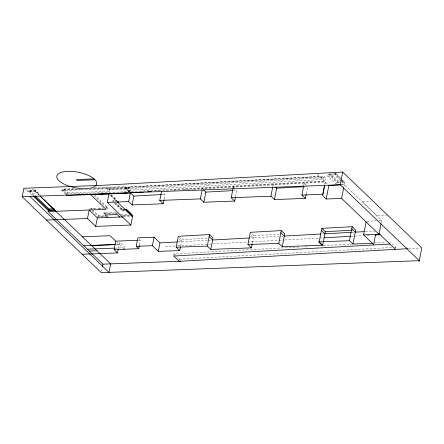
<?xml version="1.0" encoding="UTF-8"?>
<svg xmlns="http://www.w3.org/2000/svg" width="444" height="444" viewBox="0 0 444 444"><rect width="100%" height="100%" fill="white"/><g stroke="black" fill="none" stroke-linecap="round" stroke-linejoin="round"><path stroke-width="0.33" stroke-dasharray="2.22 1.67" d="M129.437 191.841L125.191 187.768L125.286 187.24L320.235 176.479L323.349 179.465L323.937 176.19L128.988 186.952L128.399 190.226L323.349 179.465M129.959 191.719L130.547 188.445L128.988 186.952M173.771 255.478L174.054 253.896L299.101 246.992M180.553 246.154L181.801 239.616L179.315 237.235M179.393 260.262L179.587 259.202L176.817 256.549M233.405 186.536L233.311 187.063L234.304 188.017M252.342 243.151L253.779 235.642L251.298 233.261M320.235 176.479L320.135 177.006L125.191 187.768M324.819 184.571L325.424 181.457L324.903 180.958L325.491 177.683L323.937 176.19M325.23 181.99L324.725 184.576M395.637 248.324L395.826 247.269L390.298 241.958M35.426 190.537L35.237 191.508L27.545 191.797L27.733 190.826L35.426 190.537L40.332 195.243M33.677 195.51L29.282 191.286L29.487 190.232L35.126 190.015L40.504 195.177M39.322 195.293L34.921 191.075L35.126 190.015M65.629 194.122L61.855 190.498L62.043 189.533L77.167 188.961M92.974 188.367L127.989 187.007L129.543 188.5L128.921 191.669L67.743 193.978L63.592 189.993L63.797 188.933L74.109 188.545M67.743 193.978L67.949 192.918L63.797 188.933M90.898 209.496L91.103 208.441L103.291 207.981M106.471 216.05L98.057 216.367L98.268 215.312L92.535 209.812M109.546 189.255L109.13 191.364L107.576 189.871L107.986 187.762L109.546 189.255L129.543 188.5M104.74 214.391L103.874 213.558L104.085 212.504L116.128 212.049M106.471 208.908L107.825 208.858L108.031 207.803L95.083 195.421M111.167 194.694L116.844 200.144L112.998 200.288L112.793 201.348L116.639 201.199L109.918 194.849L116.556 201.265M101.543 271.362L102.309 267.438M128.921 191.669L124.77 187.684L124.98 186.63L94.045 187.795M129.332 192.191L125.086 188.112L125.28 187.146L129.998 191.675M124.159 210.339L122.233 210.412L122.444 209.352L115.978 203.152M125.114 210.756L122.55 210.85L122.744 209.873L115.817 203.23M107.576 189.871L127.572 189.116L127.989 187.007M118.426 248.357L119.63 242.313L125.164 247.619L124.958 248.679M139.477 244.783L140.376 240.21L138.883 238.772M164.152 199.062L165.074 194.361L163.087 192.452M233.05 188.395L233.416 186.536M235.609 196.398L236.785 190.398L233.35 190.593M272.894 186.203L273.26 184.338L273.16 184.865L274.647 186.297M303.846 185.137L304.34 182.623L304.234 183.15L307.709 186.486M306.282 193.767L307.581 187.146M336.613 184.721L327.789 176.257L328.205 174.142L335.897 173.854L341.78 179.498M339.416 182.001L337.534 182.073L329.748 174.603L329.959 173.549L337.74 181.019L340.248 180.924M341.231 179.992L335.392 174.392L335.597 173.338L332.467 173.454M340.387 180.669L335.486 175.968L335.897 173.854M336.719 184.193L337.029 182.612L328.205 174.142M337.534 182.073L337.74 181.019M341.924 181.907L343.173 181.862L343.384 180.808L342.407 179.87M341.103 184.554L344.305 184.432L344.722 182.323L342.269 179.97M343.806 187.251L344.322 184.621L341.63 184.771M387.545 215.046L376.817 215.64L362.393 201.759M381.296 222.45L381.685 220.479L344.322 184.621M130.547 188.445L325.491 177.683M131.341 191.642L324.903 180.958M144.05 191.469L146.764 191.32M154.229 190.909L161.011 190.532M162.382 190.459L325.424 181.457M173.343 190.376L176.801 190.182M183.705 189.804L192.69 189.305M193.379 189.266L325.324 181.984M162.36 194.511L165.074 194.361M362.387 201.787L371.101 201.31M366.899 221.295L376.307 220.773M378.993 220.629L381.685 220.479M181.801 239.616L208.264 238.156M253.779 235.642L279.914 234.204M177.972 241.919L210.6 240.115M250.638 237.906L278.849 236.352M281.601 236.197L282.978 236.125M322.139 233.96L323.51 233.883M351.826 232.323L353.896 232.206M365.434 231.568L374.914 231.047M165.318 246.564L177.062 245.915M177.755 245.882L208.147 244.2M208.841 244.161L284.138 240.01M284.832 239.971L322.827 237.873M351.149 236.308L354.601 236.119M355.294 236.08L362.892 235.659M367.038 235.431L369.108 235.32M305.317 246.653L309.462 246.42M323.282 245.66L351.609 244.095M374.409 242.835L386.152 242.191M179.587 259.202L391.686 247.497M394.444 247.347L395.826 247.269M408.286 248.668L420.451 247.996M329.748 174.603L335.392 174.392M327.789 176.257L335.486 175.968M29.282 191.286L34.921 191.075M63.592 189.993L82.839 189.266M90.398 188.978L124.77 187.684M61.855 190.498L125.086 188.112M340.875 180.902L343.384 180.808M337.029 182.612L339.593 182.512M342.158 182.417L344.722 182.323M67.949 192.918L109.13 191.364M105.999 207.875L108.031 207.803M89.355 209.035L94.772 208.83M98.834 208.68L103.569 208.502M122.444 209.352L123.726 209.307M122.744 209.873L124.026 209.823M103.874 213.558L117.932 213.031M105.422 214.019L110.756 213.819M114.757 213.669L117.421 213.57M98.268 215.312L104.09 215.09M120.729 214.463L128.027 214.191M122.516 215.445L129.149 215.196M97.552 216.905L104.745 216.633M124.015 215.906L130.02 215.679M123.571 216.894L131.846 216.578M138.323 240.282L140.376 240.21M115.163 248.124L122.772 247.835M93.884 195.521L107.825 208.858M100.305 202.68L101.299 203.635M335.597 173.338L341.924 179.404M341.714 180.458L343.173 181.862M340.875 181.141L344.305 184.432M317.349 174.425L327.5 184.166M250.921 235.37L253.402 237.756M124.98 186.63L127.572 189.116M125.286 187.24L128.399 190.226M178.938 239.344L181.418 241.725M174.054 253.896L176.357 256.11M111.011 194.777L117.227 200.744M112.998 200.288L113.991 201.243M114.78 203.252L122.233 210.412M114.141 202.786L122.55 210.85M104.085 212.504L105.811 214.163M91.103 208.441L92.058 209.357M92.33 210.872L98.057 216.367M62.043 189.533L67.233 194.511M123.759 248.784L116.75 242.074M45.393 199.867L46.37 200.81M53.702 207.842L54.684 208.785M32.479 188.861L39.161 195.271M29.487 190.232L34.865 195.388M27.733 190.826L32.64 195.532M24.786 189.155L27.545 191.797M202.458 188.245L202.364 188.772L202.464 188.245M119.22 244.422L115.734 244.555L119.192 244.439"/><path stroke-width="0.67" d="M161.683 194.544L133.855 196.082L130.381 192.746L130.475 192.219L128.643 201.598L132.118 204.934L163.231 203.757L164.019 199.733M252.209 243.828L251.415 247.874L210.795 249.406L207.315 246.07L209.54 234.56L178.322 236.28L176.207 247.241L179.681 250.577L180.425 246.786M324.903 233.822L322.677 245.182L282.256 246.709L278.782 243.373L281.252 230.597L250.305 232.306L247.941 244.539L251.415 247.874M321.467 230.469L321.845 228.36L352.175 226.684L355.65 230.02L352.936 244.045L372.51 243.306M351.137 232.362L324.941 233.805L325.319 231.696L321.845 228.36M352.936 244.045L349.461 240.709L352.175 226.684M22.2 196.77L340.215 184.771L419.297 260.667L101.282 272.666L22.2 196.77L23.865 188.273L101.521 185.342L342.718 172.028L421.8 247.924L419.053 261.916M180.608 261.239L102.953 264.169L48.135 211.56L48.324 210.589L33.128 196.004M40.299 196.231L54.473 209.84L48.834 210.051L49.04 208.996L35.354 195.859M125.308 209.779L126.59 209.729L132.684 215.579L130.869 225.053L95.699 226.379L87.501 218.515L89.166 210.012L106.088 209.379L90.648 194.611L119.469 193.345M95.699 226.379L97.364 217.882L89.161 210.018L48.135 211.56M130.869 225.053L107.265 202.403L108.93 193.906M102.436 266.783L102.953 264.169M118.182 201.659L117.987 202.642L117.033 201.72M40.138 196.215L110.645 263.875L108.98 272.377L29.892 196.481M118.298 249.006L117.527 252.925L114.102 249.633L115.767 241.136L110.112 235.725L82.384 236.757M126.59 209.729L126.396 210.706L132.495 216.561L117.294 201.926M132.118 204.934L133.855 196.082M139.349 245.438L138.706 248.707L136.219 246.32L137.884 237.818L154.057 237.207L159.973 242.885L177.284 241.958M163.231 203.757L159.751 200.422L161.599 191.02M179.681 250.577L158.303 251.387L152.392 245.71L154.057 237.207M158.303 251.387L159.973 242.885M235.481 197.064L234.698 201.065L203.852 202.225L200.377 198.89L202.098 190.121M203.852 202.225L205.838 192.108L203.358 189.727M210.795 249.406L213.015 237.895L209.54 234.56M234.698 201.065L231.219 197.73L233.05 188.395M306.155 194.428L305.372 198.396L274.403 199.567L270.929 196.231L272.766 186.869M274.403 199.567L276.634 188.201L275.641 187.246M282.256 246.709L284.732 233.938L281.252 230.597M305.372 198.396L301.898 195.06L303.713 185.797M324.597 185.22L322.577 195.515L326.207 199.001L341.614 198.424L378.976 234.277L381.041 223.765M324.692 185.22L322.916 194.267L301.898 195.06M326.207 199.001L328.865 185.475L340.959 184.809M340.215 184.771L342.718 172.028M341.614 198.424L343.678 187.906M375.635 234.204L373.615 244.5L363.569 234.859L366.095 222.006M122.866 193.162L126.945 192.935M130.347 192.746L143.273 192.036M147.347 191.808L151.421 191.586M205.838 192.108L232.662 190.626M276.634 188.201L304.257 186.674M325.319 231.696L352.203 230.214M249.256 237.984L212.637 240.004L209.157 236.669M320.762 234.038L284.349 236.047L280.874 232.712M364.08 231.646L355.272 232.134L351.798 228.793M324.203 237.795L350.455 236.347M375.324 234.976L380.164 234.71M389.915 244.072L173.676 256.005L179.204 261.316L407.609 248.707M91.053 245.088L91.52 245.465M94.05 178.899L76.285 179.565L77.189 180.431L94.949 179.764M338.533 184.649L340.459 184.576M130.275 193.096L67.044 195.482L66.1 194.572M107.265 202.403L128.643 201.598M159.751 200.422L200.377 198.89M231.219 197.73L270.929 196.231M49.04 208.996L53.43 208.83M48.324 210.589L55.378 210.323M124.364 209.279L126.29 209.207L131.346 214.064M97.358 217.882L123.16 216.911M46.47 220.058L87.501 218.515M115.767 241.136L137.64 240.309M363.569 234.859L378.976 234.277M83.772 245.76L115.068 244.577M91.464 245.471L115.035 244.594M136.219 246.32L152.392 245.71M87.329 249.173L114.469 248.146M176.207 247.241L207.315 246.07M247.941 244.539L278.782 243.373M349.461 240.709L318.492 241.875L321.967 245.21M114.102 249.633L138.706 248.707M89.305 251.071L96.997 250.782M82.107 254.262L117.527 252.925M378.726 233.333L395.449 249.378M324.941 233.805L321.428 230.486L319.197 241.847L322.677 245.182M119.825 217.038L117.233 214.546L105.228 215.001L107.825 217.488M123.759 248.784L124.747 249.733M34.166 195.976L48.834 210.051M94.561 179.326L93.229 178.205A20.296 7.898 11.1 0 0 59.557 173.066A20.296 7.898 11.1 0 0 74.764 187.657A20.296 7.898 11.1 0 0 95.582 180.464L94.561 179.326"/></g></svg>
